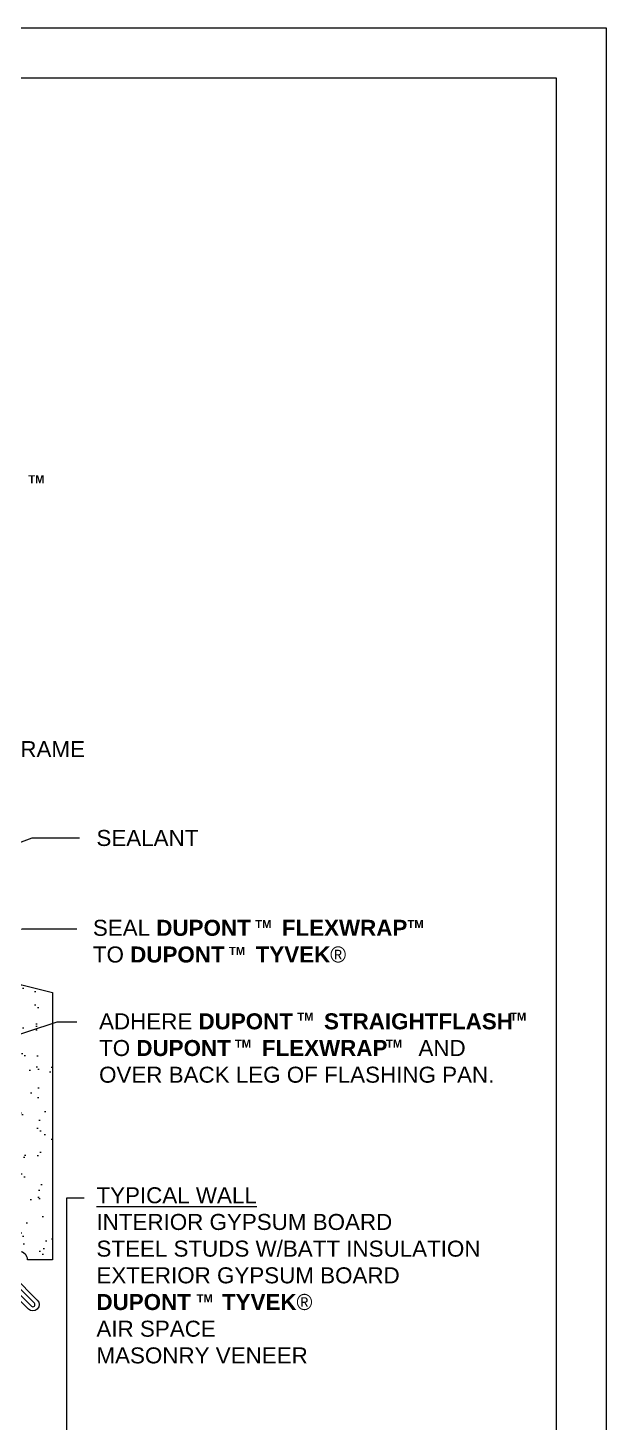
# Model space of a CAD drawing. Extents: x -129 to 26, y 0 to 100.
# Drawn here: x 16.83 to 25.5, y 12.08 to 33 of the extents above; entities that cross this region are included whole.
import ezdxf

# ---------------------------------------------------------------- set-up
doc = ezdxf.new("R2010")
doc.units = 0
doc.header["$LTSCALE"] = 1.5
doc.header["$MEASUREMENT"] = 0
doc.layers.get('DEFPOINTS').update_dxf_attribs({"linetype": 'CONTINUOUS'})
for name, color, linetype in [('8X11-TTB$0$B', 7, 'CONTINUOUS'), ('FLASHING', 124, 'CONTINUOUS'), ('HATCH', 252, 'CONTINUOUS'), ('TEXT', 7, 'CONTINUOUS')]:
    doc.layers.add(name, color=color, linetype=linetype)
doc.styles.add('DETAILS', font='sanss___.ttf', dxfattribs={"height": 1})
doc.dimstyles.new('TYVEKDETAILS', dxfattribs={"dimscale": 6, "dimtxt": 1.5, "dimasz": 0.1, "dimexe": 0.75, "dimexo": 0.75, "dimgap": 0.75, "dimtad": 0, "dimtih": 1, "dimtoh": 1, "dimdec": 4, "dimzin": 0, "dimtxsty": 'DETAILS', "dimcen": 0.0625, "dimazin": 3, "dimtfac": 1, "dimtdec": 4, "dimtofl": 0, "dimtmove": 0, "dimatfit": 3, "dimtolj": 1, "dimtzin": 0})

msp = doc.modelspace()

# ---------------------------------------------------------------- hatches: boundary and pattern name
at = {"layer": 'HATCH'}
h = msp.add_hatch(dxfattribs=at)
h.set_pattern_fill('AR-SAND', color=256, scale=0.25, style=0)
h.set_pattern_definition([(37.50000000000001, (-1590.479953934864, -589.7292998115547), (-0.01574833952740204, 0.4817059422532897), [0, -0.38, 0, -0.425, 0, -0.40625]), (7.499999999999999, (-1590.479953934864, -589.7292998115547), (0.4424441763169318, 0.7055365163074351), [0, -0.205, 0, -0.3425, 0, -0.13125]), (327.5, (-1590.787453934864, -589.7292998115547), (0.7785354654378738, 0.001414763384241069), [0, -0.125, 0, -0.45, 0, -0.5875]), (317.5, (-1590.787453934864, -589.7292998115547), (0.7515316511430734, 0.2194188912335623), [0, -0.0625, 0, -0.295, 0, -0.3375])])
edge = h.paths.add_edge_path()
edge.add_line((13.75092503565013, 19.40516287693346), (17.20468578877961, 18.54172268865115))
edge.add_line((17.20468578877961, 18.54172268865115), (17.20468578877961, 14.53016287693346))
edge.add_line((17.20468578877961, 14.53016287693346), (16.82968578877961, 14.53016287693346))
edge.add_arc((16.70468578877961, 14.53016287693346), 0.125, 0, 180)
edge.add_line((16.57968578877961, 14.53016287693346), (12.70468578877961, 14.53016287693346))
edge.add_line((12.70468578877961, 14.53016287693346), (12.70468578877961, 19.40516287693346))
edge.add_line((12.70468578877961, 19.40516287693346), (13.75092503565013, 19.40516287693346))

# ---------------------------------------------------------------- linework, layer by layer
at = {"layer": '8X11-TTB$0$B', "color": 7}
for p, q in [((0.7499999999999893, 32.25), (24.75, 32.25000000000001)), ((24.75, 32.25000000000001), (24.75, 0.7499999999999964))]:
    msp.add_line(p, q, dxfattribs=at)
at = {"layer": 'DEFPOINTS'}
for p, q in [((-5.329070518200751e-15, 33), (25.5, 33)), ((25.5, 33), (25.5, -3.552713678800501e-15))]:
    msp.add_line(p, q, dxfattribs=at)
at = {"layer": 'FLASHING', "elevation": -3.124357794300581e-10}
msp.add_lwpolyline([(12.46596369615912, 14.28016287693337), (16.62256852091917, 14.28016287693346), (16.9761219115125, 13.92660948634024, -0.9999999999948549), (16.84353939004011, 13.79402696486751), (16.59668017327152, 14.04088618163668), (16.6408743470958, 14.08508035546051), (16.88773356386417, 13.83822113869179, 0.9999999999948549), (16.93192773768845, 13.88241531251607), (16.59668017327152, 14.21766287693346), (12.46596369615912, 14.21766287693346)], format="xyb", dxfattribs=at)
at = {"layer": 'HATCH', "elevation": -3.124357794300581e-10}
msp.add_lwpolyline([(13.75092503565013, 19.40516287693346), (17.20468578877961, 18.54172268865115), (17.20468578877961, 14.53016287693346), (16.82968578877961, 14.53016287693346, 0.9999999999999999), (16.57968578877961, 14.53016287693346), (12.70468578877961, 14.53016287693346), (12.70468578877961, 19.40516287693346)], format="xyb", close=True, dxfattribs=at)
at = {"layer": 'TEXT'}
for p, q in [((17.41734310973749, 10.72465882522309, -4.842524644593126e-09), (17.41734310973749, 15.46071581210541, -1.117498810298042e-09)), ((17.41734310973749, 15.46071581210541, -1.117498810297978e-09), (17.67614744399366, 15.46071581210541, 1.117498810298107e-09))]:
    msp.add_line(p, q, dxfattribs=at)

# ---------------------------------------------------------------- texts
at = {"layer": 'TEXT', "attachment_point": 4, "style": 'DETAILS'}
for s, insert, char_height in [('{\\fSansSerif|b1|i0|c2|p2;TM}', (16.84073094910148, 26.23477297352816, -1.489998413730723e-09), 0.119999999988), ('{\\fSansSerif|b1|i0|c2|p2;TM}', (20.24239955705088, 19.56528687457278, -1.489998413730723e-09), 0.119999999988), ('{\\fSansSerif|b1|i0|c2|p2;TM}', (22.52419910286886, 19.56528687457278, -1.489998413730723e-09), 0.119999999988), ('{\\fSansSerif|b1|i0|c2|p2;TM}', (19.84838160626541, 19.1635928409879, -1.117501790294121e-08), 0.119999999988), ('{\\fSansSerif|b1|i0|c2|p2;TM}', (20.87229802492152, 18.17663784581976), 0.12), ('{\\fSansSerif|b1|i0|c2|p2;TM}', (24.06153744214623, 18.17663784581976), 0.12), ('{\\fSansSerif|b1|i0|c2|p2;TM}', (19.93718155926837, 17.77315993415988), 0.12), ('{\\fSansSerif|b1|i0|c2|p2;TM}', (22.20204674733255, 17.77315993415988), 0.12), ('{\\fArial|b0|i0|c0|p34;\\LTYPICAL WALL\\P}INTERIOR GYPSUM BOARD\\PSTEEL STUDS W/BATT INSULATION\\PEXTERIOR GYPSUM BOARD\\P{\\fArial|b1|i0|c0|p34;DUPONT     TYVEK\\fSymbol|b0|i0|c2|p18;â }\\P{\\fArial|b0|i0|c0|p34;AIR SPACE\\PMASONRY VENEER}', (17.86197495386148, 14.29785046413091, 2.979996827461446e-09), 0.24), ('{\\fSansSerif|b1|i0|c2|p2;TM}', (19.36370643986231, 13.95545690265468, 2.979996827461446e-09), 0.12)]:
    msp.add_mtext(s, dxfattribs=dict(at, insert=insert, char_height=char_height))
at = {"layer": 'TEXT', "style": 'DETAILS'}
for s, insert, char_height, width, attachment_point in [('WINDOW FRAME', (14.95268578720462, 22.30802817412959), 0.2399976, 8.659771343190851, 1), ('SEALANT', (17.86197495386148, 20.97605919495722, 2.979996827461275e-09), 0.239999976, 8.659857075784474, 1), ('SEAL{\\fSansSerif|b1|i0|c2|p2; DUPONT     FLEXWRAP\\P}TO{\\fSansSerif|b1|i0|c2|p2; DUPONT     TYVEK\\fSymbol|b0|i0|c2|p18;â\\fSansSerif|b1|i0|c2|p2; }', (17.80874086180541, 19.62939980933711, 8.195021075479766e-09), 0.239999999976, 8.659857940904283, 1), ('ADHERE {\\fSansSerif|b1|i0|c2|p2;DUPONT}     {\\fSansSerif|b1|i0|c2|p2;STRAIGHTFLASH} TO {\\fSansSerif|b1|i0|c2|p2;DUPONT     FLEXWRAP}     AND OVER BACK LEG OF FLASHING PAN.', (17.90138551995844, 17.7056961670813), 0.24, 6.456019529319605, 4)]:
    msp.add_mtext(s, dxfattribs=dict(at, insert=insert, char_height=char_height, width=width, attachment_point=attachment_point))

# ---------------------------------------------------------------- leaders
at = {"layer": 'TEXT'}
for points in [[(13.17499816159255, 19.48658723851), (16.89690546675114, 20.85705155782821), (17.61026993829289, 20.85705155782821)], [(11.75689963952487, 18.88077935523071), (16.74999133531706, 19.49338759205005), (17.56999234606207, 19.49338759205005)], [(11.86513016024639, 16.29802358366888), (17.27378392948484, 18.10228221668136), (17.56999234606207, 18.10228221668136)]]:
    msp.add_leader(points, dimstyle='TYVEKDETAILS', override={"dimscale": 3, "dimfxl": 3}, dxfattribs=at)

doc.saveas('drawing.dxf')
